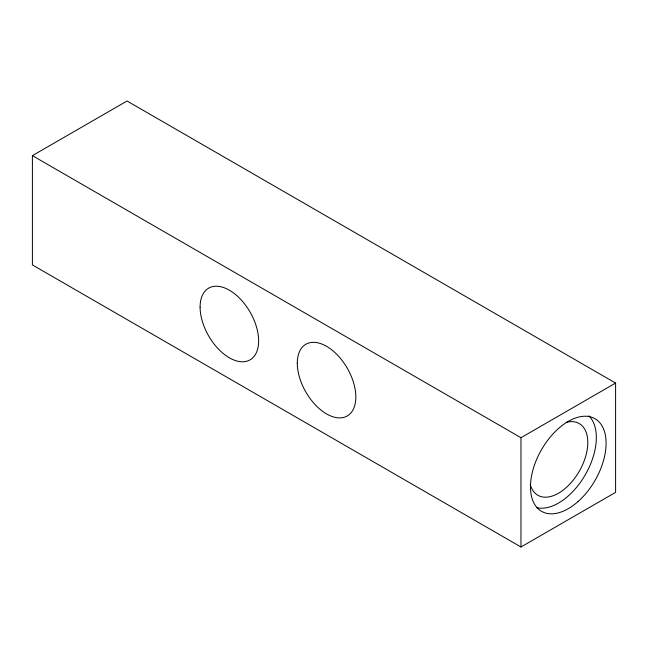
<?xml version="1.0" encoding="UTF-8"?>
<svg xmlns="http://www.w3.org/2000/svg" width="648" height="648" viewBox="0 0 648 648"><rect width="100%" height="100%" fill="white"/><g stroke="black" fill="none" stroke-linecap="round" stroke-linejoin="round"><path stroke-width="0.97" d="M32.4 155.642L127.04 101.007L615.6 383.073L615.6 492.359L520.96 546.993L32.4 264.927L32.4 155.642L520.96 437.716L615.6 383.073M520.96 437.716L520.96 546.993M566.101 422.383A41.391 23.895 -60 0 1 579.223 471.347A41.391 23.895 -60 0 1 530.25 484.469M588.854 415.822A53.468 30.869 -60 0 1 585.646 474.158A53.468 30.869 -60 0 1 536.844 507.684M578.065 501.552A53.468 30.869 -60 0 0 595.018 418.73A53.468 30.869 -60 0 0 531.765 474.822A53.468 30.869 -60 0 0 578.065 501.552M297.294 363.22A41.391 23.895 60 0 0 341.196 417.839A41.391 23.895 60 0 0 341.196 359.3A41.391 23.895 60 0 0 297.294 363.22M200.094 307.103A41.391 23.895 60 0 0 243.996 361.722A41.391 23.895 60 0 0 243.996 303.183A41.391 23.895 60 0 0 200.094 307.103"/></g></svg>
